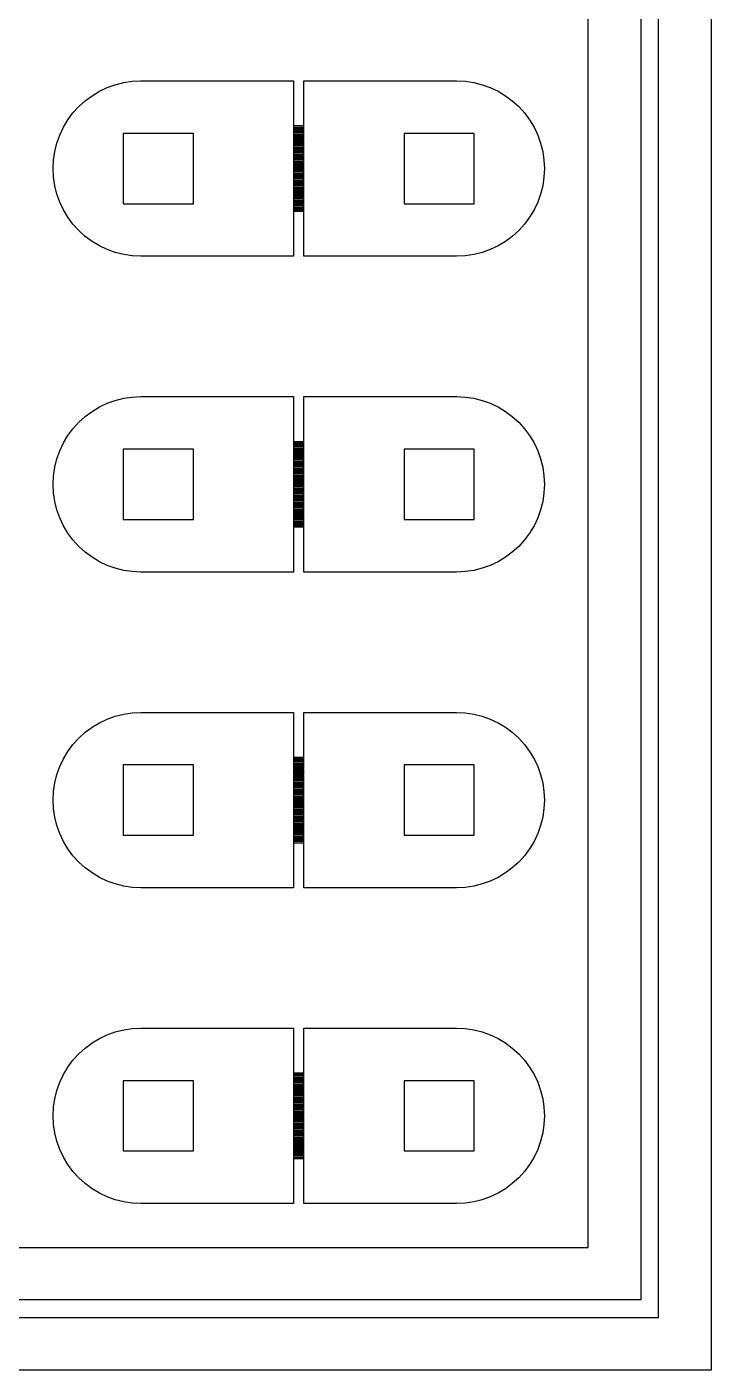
# Model space of a CAD drawing. Extents: x -17 to 130, y -40 to 112.
# Drawn here: x 91.25 to 110.75, y -2.75 to 35.54 of the extents above; entities that cross this region are included whole.
import ezdxf

# ---------------------------------------------------------------- set-up
doc = ezdxf.new("R2010")
doc.units = 0

msp = doc.modelspace()

# ---------------------------------------------------------------- linework, layer by layer
for p, q in [((110.75, 74.75), (110.75, -2.75)), ((109.25, -1.25), (109.25, 73.25)), ((108.75, 72.75), (108.75, -0.75)), ((107.25, 0.75), (107.25, 71.25)), ((93.1111, 33.5787), (93.3215, 33.7048)), ((93.3215, 33.7048), (93.5433, 33.8097)), ((93.5433, 33.8097), (93.7743, 33.8923)), ((93.7743, 33.8923), (94.0123, 33.952)), ((94.0123, 33.952), (94.255, 33.988)), ((94.255, 33.988), (94.5, 34)), ((94.5, 34), (98.85, 34)), ((98.85, 34), (98.85, 32.725)), ((99.15, 32.725), (99.15, 34)), ((99.15, 34), (103.5, 34)), ((103.5, 34), (103.745, 33.988)), ((103.745, 33.988), (103.988, 33.952)), ((103.988, 33.952), (104.226, 33.8923)), ((104.226, 33.8923), (104.457, 33.8097)), ((104.457, 33.8097), (104.678, 33.7048)), ((104.678, 33.7048), (104.889, 33.5787)), ((92.7322, 33.2678), (92.914, 33.4325)), ((92.914, 33.4325), (93.1111, 33.5787)), ((104.889, 33.5787), (105.086, 33.4325)), ((105.086, 33.4325), (105.268, 33.2678)), ((92.4213, 32.8889), (92.5675, 33.086)), ((92.5675, 33.086), (92.7322, 33.2678)), ((105.268, 33.2678), (105.433, 33.086)), ((105.433, 33.086), (105.579, 32.8889)), ((92.1903, 32.4567), (92.2952, 32.6785)), ((92.2952, 32.6785), (92.4213, 32.8889)), ((98.85, 32.725), (99.15, 32.725)), ((99.15, 32.715), (98.85, 32.715)), ((98.85, 32.715), (98.85, 32.685)), ((98.85, 32.685), (99.15, 32.685)), ((99.15, 32.675), (98.85, 32.675)), ((98.85, 32.675), (98.85, 32.645)), ((98.85, 32.645), (99.15, 32.645)), ((99.15, 32.635), (98.85, 32.635)), ((98.85, 32.635), (98.85, 32.605)), ((98.85, 32.605), (99.15, 32.605)), ((99.15, 32.595), (98.85, 32.595)), ((98.85, 32.595), (98.85, 32.565)), ((98.85, 32.565), (99.15, 32.565)), ((99.15, 32.555), (98.85, 32.555)), ((98.85, 32.555), (98.85, 32.525)), ((99.15, 32.685), (99.15, 32.715)), ((99.15, 32.645), (99.15, 32.675)), ((99.15, 32.605), (99.15, 32.635)), ((99.15, 32.565), (99.15, 32.595)), ((99.15, 32.525), (99.15, 32.555)), ((105.579, 32.8889), (105.705, 32.6785)), ((105.705, 32.6785), (105.81, 32.4567)), ((92.048, 31.9877), (92.1077, 32.2257)), ((92.1077, 32.2257), (92.1903, 32.4567)), ((96, 32.5), (94, 32.5)), ((94, 32.5), (94, 30.5)), ((96, 30.5), (96, 32.5)), ((98.85, 32.525), (99.15, 32.525)), ((99.15, 32.515), (98.85, 32.515)), ((98.85, 32.515), (98.85, 32.485)), ((98.85, 32.485), (99.15, 32.485)), ((99.15, 32.475), (98.85, 32.475)), ((98.85, 32.475), (98.85, 32.445)), ((98.85, 32.445), (99.15, 32.445)), ((99.15, 32.435), (98.85, 32.435)), ((98.85, 32.435), (98.85, 32.405)), ((98.85, 32.405), (99.15, 32.405)), ((99.15, 32.395), (98.85, 32.395)), ((98.85, 32.395), (98.85, 32.365)), ((98.85, 32.365), (99.15, 32.365)), ((99.15, 32.355), (98.85, 32.355)), ((98.85, 32.355), (98.85, 32.325)), ((98.85, 32.325), (99.15, 32.325)), ((99.15, 32.315), (98.85, 32.315)), ((98.85, 32.315), (98.85, 32.285)), ((98.85, 32.285), (99.15, 32.285)), ((99.15, 32.275), (98.85, 32.275)), ((98.85, 32.275), (98.85, 32.245)), ((98.85, 32.245), (99.15, 32.245)), ((99.15, 32.235), (98.85, 32.235)), ((98.85, 32.235), (98.85, 32.205)), ((98.85, 32.205), (99.15, 32.205)), ((99.15, 32.195), (98.85, 32.195)), ((98.85, 32.195), (98.85, 32.165)), ((98.85, 32.165), (99.15, 32.165)), ((99.15, 32.485), (99.15, 32.515)), ((99.15, 32.445), (99.15, 32.475)), ((99.15, 32.405), (99.15, 32.435)), ((99.15, 32.365), (99.15, 32.395)), ((99.15, 32.325), (99.15, 32.355)), ((99.15, 32.285), (99.15, 32.315)), ((99.15, 32.245), (99.15, 32.275)), ((99.15, 32.205), (99.15, 32.235)), ((99.15, 32.165), (99.15, 32.195)), ((104, 32.5), (102, 32.5)), ((102, 32.5), (102, 30.5)), ((104, 30.5), (104, 32.5)), ((105.81, 32.4567), (105.892, 32.2257)), ((105.892, 32.2257), (105.952, 31.9877)), ((92.012, 31.745), (92.048, 31.9877)), ((99.15, 32.155), (98.85, 32.155)), ((98.85, 32.155), (98.85, 32.125)), ((98.85, 32.125), (99.15, 32.125)), ((99.15, 32.115), (98.85, 32.115)), ((98.85, 32.115), (98.85, 32.085)), ((98.85, 32.085), (99.15, 32.085)), ((99.15, 32.075), (98.85, 32.075)), ((98.85, 32.075), (98.85, 32.045)), ((98.85, 32.045), (99.15, 32.045)), ((99.15, 32.035), (98.85, 32.035)), ((98.85, 32.035), (98.85, 32.005)), ((98.85, 32.005), (99.15, 32.005)), ((99.15, 31.995), (98.85, 31.995)), ((98.85, 31.995), (98.85, 31.965)), ((98.85, 31.965), (99.15, 31.965)), ((99.15, 31.955), (98.85, 31.955)), ((98.85, 31.955), (98.85, 31.925)), ((98.85, 31.925), (99.15, 31.925)), ((99.15, 31.915), (98.85, 31.915)), ((98.85, 31.915), (98.85, 31.885)), ((98.85, 31.885), (99.15, 31.885)), ((99.15, 31.875), (98.85, 31.875)), ((98.85, 31.875), (98.85, 31.845)), ((98.85, 31.845), (99.15, 31.845)), ((99.15, 31.835), (98.85, 31.835)), ((98.85, 31.835), (98.85, 31.805)), ((98.85, 31.805), (99.15, 31.805)), ((99.15, 31.795), (98.85, 31.795)), ((98.85, 31.795), (98.85, 31.765)), ((99.15, 32.125), (99.15, 32.155)), ((99.15, 32.085), (99.15, 32.115)), ((99.15, 32.045), (99.15, 32.075)), ((99.15, 32.005), (99.15, 32.035)), ((99.15, 31.965), (99.15, 31.995)), ((99.15, 31.925), (99.15, 31.955)), ((99.15, 31.885), (99.15, 31.915)), ((99.15, 31.845), (99.15, 31.875)), ((99.15, 31.805), (99.15, 31.835)), ((99.15, 31.765), (99.15, 31.795)), ((105.952, 31.9877), (105.988, 31.745)), ((92, 31.5), (92.012, 31.745)), ((92.012, 31.255), (92, 31.5)), ((98.85, 31.765), (99.15, 31.765)), ((99.15, 31.755), (98.85, 31.755)), ((98.85, 31.755), (98.85, 31.725)), ((98.85, 31.725), (99.15, 31.725)), ((99.15, 31.715), (98.85, 31.715)), ((98.85, 31.715), (98.85, 31.685)), ((98.85, 31.685), (99.15, 31.685)), ((99.15, 31.675), (98.85, 31.675)), ((98.85, 31.675), (98.85, 31.645)), ((98.85, 31.645), (99.15, 31.645)), ((99.15, 31.635), (98.85, 31.635)), ((98.85, 31.635), (98.85, 31.605)), ((98.85, 31.605), (99.15, 31.605)), ((99.15, 31.595), (98.85, 31.595)), ((98.85, 31.595), (98.85, 31.565)), ((98.85, 31.565), (99.15, 31.565)), ((99.15, 31.555), (98.85, 31.555)), ((98.85, 31.555), (98.85, 31.525)), ((98.85, 31.525), (99.15, 31.525)), ((99.15, 31.515), (98.85, 31.515)), ((98.85, 31.515), (98.85, 31.485)), ((98.85, 31.485), (99.15, 31.485)), ((99.15, 31.475), (98.85, 31.475)), ((98.85, 31.475), (98.85, 31.445)), ((98.85, 31.445), (99.15, 31.445)), ((99.15, 31.435), (98.85, 31.435)), ((98.85, 31.435), (98.85, 31.405)), ((98.85, 31.405), (99.15, 31.405)), ((99.15, 31.725), (99.15, 31.755)), ((99.15, 31.685), (99.15, 31.715)), ((99.15, 31.645), (99.15, 31.675)), ((99.15, 31.605), (99.15, 31.635)), ((99.15, 31.565), (99.15, 31.595)), ((99.15, 31.525), (99.15, 31.555)), ((99.15, 31.485), (99.15, 31.515)), ((99.15, 31.445), (99.15, 31.475)), ((99.15, 31.405), (99.15, 31.435)), ((105.988, 31.745), (106, 31.5)), ((106, 31.5), (105.988, 31.255)), ((92.048, 31.0123), (92.012, 31.255)), ((99.15, 31.395), (98.85, 31.395)), ((98.85, 31.395), (98.85, 31.365)), ((98.85, 31.365), (99.15, 31.365)), ((99.15, 31.355), (98.85, 31.355)), ((98.85, 31.355), (98.85, 31.325)), ((98.85, 31.325), (99.15, 31.325)), ((99.15, 31.315), (98.85, 31.315)), ((98.85, 31.315), (98.85, 31.285)), ((98.85, 31.285), (99.15, 31.285)), ((99.15, 31.275), (98.85, 31.275)), ((98.85, 31.275), (98.85, 31.245)), ((98.85, 31.245), (99.15, 31.245)), ((99.15, 31.235), (98.85, 31.235)), ((98.85, 31.235), (98.85, 31.205)), ((98.85, 31.205), (99.15, 31.205)), ((99.15, 31.195), (98.85, 31.195)), ((98.85, 31.195), (98.85, 31.165)), ((98.85, 31.165), (99.15, 31.165)), ((99.15, 31.155), (98.85, 31.155)), ((98.85, 31.155), (98.85, 31.125)), ((98.85, 31.125), (99.15, 31.125)), ((99.15, 31.115), (98.85, 31.115)), ((98.85, 31.115), (98.85, 31.085)), ((98.85, 31.085), (99.15, 31.085)), ((99.15, 31.075), (98.85, 31.075)), ((98.85, 31.075), (98.85, 31.045)), ((98.85, 31.045), (99.15, 31.045)), ((99.15, 31.035), (98.85, 31.035)), ((98.85, 31.035), (98.85, 31.005)), ((99.15, 31.365), (99.15, 31.395)), ((99.15, 31.325), (99.15, 31.355)), ((99.15, 31.285), (99.15, 31.315)), ((99.15, 31.245), (99.15, 31.275)), ((99.15, 31.205), (99.15, 31.235)), ((99.15, 31.165), (99.15, 31.195)), ((99.15, 31.125), (99.15, 31.155)), ((99.15, 31.085), (99.15, 31.115)), ((99.15, 31.045), (99.15, 31.075)), ((99.15, 31.005), (99.15, 31.035)), ((105.988, 31.255), (105.952, 31.0123)), ((92.1077, 30.7743), (92.048, 31.0123)), ((92.1903, 30.5433), (92.1077, 30.7743)), ((98.85, 31.005), (99.15, 31.005)), ((99.15, 30.995), (98.85, 30.995)), ((98.85, 30.995), (98.85, 30.965)), ((98.85, 30.965), (99.15, 30.965)), ((99.15, 30.955), (98.85, 30.955)), ((98.85, 30.955), (98.85, 30.925)), ((98.85, 30.925), (99.15, 30.925)), ((99.15, 30.915), (98.85, 30.915)), ((98.85, 30.915), (98.85, 30.885)), ((98.85, 30.885), (99.15, 30.885)), ((99.15, 30.875), (98.85, 30.875)), ((98.85, 30.875), (98.85, 30.845)), ((98.85, 30.845), (99.15, 30.845)), ((99.15, 30.835), (98.85, 30.835)), ((98.85, 30.835), (98.85, 30.805)), ((98.85, 30.805), (99.15, 30.805)), ((99.15, 30.795), (98.85, 30.795)), ((98.85, 30.795), (98.85, 30.765)), ((98.85, 30.765), (99.15, 30.765)), ((99.15, 30.755), (98.85, 30.755)), ((98.85, 30.755), (98.85, 30.725)), ((98.85, 30.725), (99.15, 30.725)), ((99.15, 30.715), (98.85, 30.715)), ((98.85, 30.715), (98.85, 30.685)), ((98.85, 30.685), (99.15, 30.685)), ((99.15, 30.675), (98.85, 30.675)), ((98.85, 30.675), (98.85, 30.645)), ((98.85, 30.645), (99.15, 30.645)), ((99.15, 30.635), (98.85, 30.635)), ((98.85, 30.635), (98.85, 30.605)), ((99.15, 30.965), (99.15, 30.995)), ((99.15, 30.925), (99.15, 30.955)), ((99.15, 30.885), (99.15, 30.915)), ((99.15, 30.845), (99.15, 30.875)), ((99.15, 30.805), (99.15, 30.835)), ((99.15, 30.765), (99.15, 30.795)), ((99.15, 30.725), (99.15, 30.755)), ((99.15, 30.685), (99.15, 30.715)), ((99.15, 30.645), (99.15, 30.675)), ((99.15, 30.605), (99.15, 30.635)), ((105.892, 30.7743), (105.81, 30.5433)), ((105.952, 31.0123), (105.892, 30.7743)), ((92.2952, 30.3215), (92.1903, 30.5433)), ((92.4213, 30.1111), (92.2952, 30.3215)), ((94, 30.5), (96, 30.5)), ((98.85, 30.605), (99.15, 30.605)), ((99.15, 30.595), (98.85, 30.595)), ((98.85, 30.595), (98.85, 30.565)), ((98.85, 30.565), (99.15, 30.565)), ((99.15, 30.555), (98.85, 30.555)), ((98.85, 30.555), (98.85, 30.525)), ((98.85, 30.525), (99.15, 30.525)), ((99.15, 30.515), (98.85, 30.515)), ((98.85, 30.515), (98.85, 30.485)), ((98.85, 30.485), (99.15, 30.485)), ((99.15, 30.475), (98.85, 30.475)), ((98.85, 30.475), (98.85, 30.445)), ((98.85, 30.445), (99.15, 30.445)), ((99.15, 30.435), (98.85, 30.435)), ((98.85, 30.435), (98.85, 30.405)), ((98.85, 30.405), (99.15, 30.405)), ((99.15, 30.395), (98.85, 30.395)), ((98.85, 30.395), (98.85, 30.365)), ((98.85, 30.365), (99.15, 30.365)), ((99.15, 30.355), (98.85, 30.355)), ((98.85, 30.355), (98.85, 30.325)), ((98.85, 30.325), (99.15, 30.325)), ((99.15, 30.315), (98.85, 30.315)), ((98.85, 30.315), (98.85, 30.285)), ((98.85, 30.285), (99.15, 30.285)), ((99.15, 30.275), (98.85, 30.275)), ((98.85, 30.275), (98.85, 29)), ((99.15, 30.565), (99.15, 30.595)), ((99.15, 30.525), (99.15, 30.555)), ((99.15, 30.485), (99.15, 30.515)), ((99.15, 30.445), (99.15, 30.475)), ((99.15, 30.405), (99.15, 30.435)), ((99.15, 30.365), (99.15, 30.395)), ((99.15, 30.325), (99.15, 30.355)), ((99.15, 30.285), (99.15, 30.315)), ((99.15, 29), (99.15, 30.275)), ((102, 30.5), (104, 30.5)), ((105.705, 30.3215), (105.579, 30.1111)), ((105.81, 30.5433), (105.705, 30.3215)), ((92.5675, 29.914), (92.4213, 30.1111)), ((92.7322, 29.7322), (92.5675, 29.914)), ((105.433, 29.914), (105.268, 29.7322)), ((105.579, 30.1111), (105.433, 29.914)), ((92.914, 29.5675), (92.7322, 29.7322)), ((93.1111, 29.4213), (92.914, 29.5675)), ((105.086, 29.5675), (104.889, 29.4213)), ((105.268, 29.7322), (105.086, 29.5675)), ((93.3215, 29.2952), (93.1111, 29.4213)), ((93.5433, 29.1903), (93.3215, 29.2952)), ((93.7743, 29.1077), (93.5433, 29.1903)), ((94.0123, 29.048), (93.7743, 29.1077)), ((104.226, 29.1077), (103.988, 29.048)), ((104.457, 29.1903), (104.226, 29.1077)), ((104.678, 29.2952), (104.457, 29.1903)), ((104.889, 29.4213), (104.678, 29.2952)), ((94.255, 29.012), (94.0123, 29.048)), ((94.5, 29), (94.255, 29.012)), ((98.85, 29), (94.5, 29)), ((103.5, 29), (99.15, 29)), ((103.745, 29.012), (103.5, 29)), ((103.988, 29.048), (103.745, 29.012)), ((93.5433, 24.8097), (93.7743, 24.8923)), ((93.7743, 24.8923), (94.0123, 24.952)), ((94.0123, 24.952), (94.255, 24.988)), ((94.255, 24.988), (94.5, 25)), ((94.5, 25), (98.85, 25)), ((98.85, 25), (98.85, 23.725)), ((99.15, 23.725), (99.15, 25)), ((99.15, 25), (103.5, 25)), ((103.5, 25), (103.745, 24.988)), ((103.745, 24.988), (103.988, 24.952)), ((103.988, 24.952), (104.226, 24.8923)), ((104.226, 24.8923), (104.457, 24.8097)), ((92.914, 24.4325), (93.1111, 24.5787)), ((93.1111, 24.5787), (93.3215, 24.7048)), ((93.3215, 24.7048), (93.5433, 24.8097)), ((104.457, 24.8097), (104.678, 24.7048)), ((104.678, 24.7048), (104.889, 24.5787)), ((104.889, 24.5787), (105.086, 24.4325)), ((92.5675, 24.086), (92.7322, 24.2678)), ((92.7322, 24.2678), (92.914, 24.4325)), ((105.086, 24.4325), (105.268, 24.2678)), ((105.268, 24.2678), (105.433, 24.086)), ((92.2952, 23.6785), (92.4213, 23.8889)), ((92.4213, 23.8889), (92.5675, 24.086)), ((105.433, 24.086), (105.579, 23.8889)), ((105.579, 23.8889), (105.705, 23.6785)), ((92.1077, 23.2257), (92.1903, 23.4567)), ((92.1903, 23.4567), (92.2952, 23.6785)), ((96, 23.5), (94, 23.5)), ((94, 23.5), (94, 21.5)), ((96, 21.5), (96, 23.5)), ((98.85, 23.725), (99.15, 23.725)), ((99.15, 23.715), (98.85, 23.715)), ((98.85, 23.715), (98.85, 23.685)), ((98.85, 23.685), (99.15, 23.685)), ((99.15, 23.675), (98.85, 23.675)), ((98.85, 23.675), (98.85, 23.645)), ((98.85, 23.645), (99.15, 23.645)), ((99.15, 23.635), (98.85, 23.635)), ((98.85, 23.635), (98.85, 23.605)), ((98.85, 23.605), (99.15, 23.605)), ((99.15, 23.595), (98.85, 23.595)), ((98.85, 23.595), (98.85, 23.565)), ((98.85, 23.565), (99.15, 23.565)), ((99.15, 23.555), (98.85, 23.555)), ((98.85, 23.555), (98.85, 23.525)), ((98.85, 23.525), (99.15, 23.525)), ((99.15, 23.515), (98.85, 23.515)), ((98.85, 23.515), (98.85, 23.485)), ((98.85, 23.485), (99.15, 23.485)), ((99.15, 23.475), (98.85, 23.475)), ((98.85, 23.475), (98.85, 23.445)), ((98.85, 23.445), (99.15, 23.445)), ((99.15, 23.435), (98.85, 23.435)), ((98.85, 23.435), (98.85, 23.405)), ((98.85, 23.405), (99.15, 23.405)), ((99.15, 23.395), (98.85, 23.395)), ((98.85, 23.395), (98.85, 23.365)), ((98.85, 23.365), (99.15, 23.365)), ((99.15, 23.685), (99.15, 23.715)), ((99.15, 23.645), (99.15, 23.675)), ((99.15, 23.605), (99.15, 23.635)), ((99.15, 23.565), (99.15, 23.595)), ((99.15, 23.525), (99.15, 23.555)), ((99.15, 23.485), (99.15, 23.515)), ((99.15, 23.445), (99.15, 23.475)), ((99.15, 23.405), (99.15, 23.435)), ((99.15, 23.365), (99.15, 23.395)), ((104, 23.5), (102, 23.5)), ((102, 23.5), (102, 21.5)), ((104, 21.5), (104, 23.5)), ((105.705, 23.6785), (105.81, 23.4567)), ((105.81, 23.4567), (105.892, 23.2257)), ((92.012, 22.745), (92.048, 22.9877)), ((92.048, 22.9877), (92.1077, 23.2257)), ((99.15, 23.355), (98.85, 23.355)), ((98.85, 23.355), (98.85, 23.325)), ((98.85, 23.325), (99.15, 23.325)), ((99.15, 23.315), (98.85, 23.315)), ((98.85, 23.315), (98.85, 23.285)), ((98.85, 23.285), (99.15, 23.285)), ((99.15, 23.275), (98.85, 23.275)), ((98.85, 23.275), (98.85, 23.245)), ((98.85, 23.245), (99.15, 23.245)), ((99.15, 23.235), (98.85, 23.235)), ((98.85, 23.235), (98.85, 23.205)), ((98.85, 23.205), (99.15, 23.205)), ((99.15, 23.195), (98.85, 23.195)), ((98.85, 23.195), (98.85, 23.165)), ((98.85, 23.165), (99.15, 23.165)), ((99.15, 23.155), (98.85, 23.155)), ((98.85, 23.155), (98.85, 23.125)), ((98.85, 23.125), (99.15, 23.125)), ((99.15, 23.115), (98.85, 23.115)), ((98.85, 23.115), (98.85, 23.085)), ((98.85, 23.085), (99.15, 23.085)), ((99.15, 23.075), (98.85, 23.075)), ((98.85, 23.075), (98.85, 23.045)), ((98.85, 23.045), (99.15, 23.045)), ((99.15, 23.035), (98.85, 23.035)), ((98.85, 23.035), (98.85, 23.005)), ((98.85, 23.005), (99.15, 23.005)), ((99.15, 22.995), (98.85, 22.995)), ((98.85, 22.995), (98.85, 22.965)), ((99.15, 23.325), (99.15, 23.355)), ((99.15, 23.285), (99.15, 23.315)), ((99.15, 23.245), (99.15, 23.275)), ((99.15, 23.205), (99.15, 23.235)), ((99.15, 23.165), (99.15, 23.195)), ((99.15, 23.125), (99.15, 23.155)), ((99.15, 23.085), (99.15, 23.115)), ((99.15, 23.045), (99.15, 23.075)), ((99.15, 23.005), (99.15, 23.035)), ((99.15, 22.965), (99.15, 22.995)), ((105.892, 23.2257), (105.952, 22.9877)), ((105.952, 22.9877), (105.988, 22.745)), ((92, 22.5), (92.012, 22.745)), ((98.85, 22.965), (99.15, 22.965)), ((99.15, 22.955), (98.85, 22.955)), ((98.85, 22.955), (98.85, 22.925)), ((98.85, 22.925), (99.15, 22.925)), ((99.15, 22.915), (98.85, 22.915)), ((98.85, 22.915), (98.85, 22.885)), ((98.85, 22.885), (99.15, 22.885)), ((99.15, 22.875), (98.85, 22.875)), ((98.85, 22.875), (98.85, 22.845)), ((98.85, 22.845), (99.15, 22.845)), ((99.15, 22.835), (98.85, 22.835)), ((98.85, 22.835), (98.85, 22.805)), ((98.85, 22.805), (99.15, 22.805)), ((99.15, 22.795), (98.85, 22.795)), ((98.85, 22.795), (98.85, 22.765)), ((98.85, 22.765), (99.15, 22.765)), ((99.15, 22.755), (98.85, 22.755)), ((98.85, 22.755), (98.85, 22.725)), ((98.85, 22.725), (99.15, 22.725)), ((99.15, 22.715), (98.85, 22.715)), ((98.85, 22.715), (98.85, 22.685)), ((98.85, 22.685), (99.15, 22.685)), ((99.15, 22.675), (98.85, 22.675)), ((98.85, 22.675), (98.85, 22.645)), ((98.85, 22.645), (99.15, 22.645)), ((99.15, 22.635), (98.85, 22.635)), ((98.85, 22.635), (98.85, 22.605)), ((98.85, 22.605), (99.15, 22.605)), ((99.15, 22.595), (98.85, 22.595)), ((98.85, 22.595), (98.85, 22.565)), ((99.15, 22.925), (99.15, 22.955)), ((99.15, 22.885), (99.15, 22.915)), ((99.15, 22.845), (99.15, 22.875)), ((99.15, 22.805), (99.15, 22.835)), ((99.15, 22.765), (99.15, 22.795)), ((99.15, 22.725), (99.15, 22.755)), ((99.15, 22.685), (99.15, 22.715)), ((99.15, 22.645), (99.15, 22.675)), ((99.15, 22.605), (99.15, 22.635)), ((99.15, 22.565), (99.15, 22.595)), ((105.988, 22.745), (106, 22.5)), ((92.012, 22.255), (92, 22.5)), ((92.048, 22.0123), (92.012, 22.255)), ((98.85, 22.565), (99.15, 22.565)), ((99.15, 22.555), (98.85, 22.555)), ((98.85, 22.555), (98.85, 22.525)), ((98.85, 22.525), (99.15, 22.525)), ((99.15, 22.515), (98.85, 22.515)), ((98.85, 22.515), (98.85, 22.485)), ((98.85, 22.485), (99.15, 22.485)), ((99.15, 22.475), (98.85, 22.475)), ((98.85, 22.475), (98.85, 22.445)), ((98.85, 22.445), (99.15, 22.445)), ((99.15, 22.435), (98.85, 22.435)), ((98.85, 22.435), (98.85, 22.405)), ((98.85, 22.405), (99.15, 22.405)), ((99.15, 22.395), (98.85, 22.395)), ((98.85, 22.395), (98.85, 22.365)), ((98.85, 22.365), (99.15, 22.365)), ((99.15, 22.355), (98.85, 22.355)), ((98.85, 22.355), (98.85, 22.325)), ((98.85, 22.325), (99.15, 22.325)), ((99.15, 22.315), (98.85, 22.315)), ((98.85, 22.315), (98.85, 22.285)), ((98.85, 22.285), (99.15, 22.285)), ((99.15, 22.275), (98.85, 22.275)), ((98.85, 22.275), (98.85, 22.245)), ((98.85, 22.245), (99.15, 22.245)), ((99.15, 22.235), (98.85, 22.235)), ((98.85, 22.235), (98.85, 22.205)), ((99.15, 22.525), (99.15, 22.555)), ((99.15, 22.485), (99.15, 22.515)), ((99.15, 22.445), (99.15, 22.475)), ((99.15, 22.405), (99.15, 22.435)), ((99.15, 22.365), (99.15, 22.395)), ((99.15, 22.325), (99.15, 22.355)), ((99.15, 22.285), (99.15, 22.315)), ((99.15, 22.245), (99.15, 22.275)), ((99.15, 22.205), (99.15, 22.235)), ((105.988, 22.255), (105.952, 22.0123)), ((106, 22.5), (105.988, 22.255)), ((92.1077, 21.7743), (92.048, 22.0123)), ((98.85, 22.205), (99.15, 22.205)), ((99.15, 22.195), (98.85, 22.195)), ((98.85, 22.195), (98.85, 22.165)), ((98.85, 22.165), (99.15, 22.165)), ((99.15, 22.155), (98.85, 22.155)), ((98.85, 22.155), (98.85, 22.125)), ((98.85, 22.125), (99.15, 22.125)), ((99.15, 22.115), (98.85, 22.115)), ((98.85, 22.115), (98.85, 22.085)), ((98.85, 22.085), (99.15, 22.085)), ((99.15, 22.075), (98.85, 22.075)), ((98.85, 22.075), (98.85, 22.045)), ((98.85, 22.045), (99.15, 22.045)), ((99.15, 22.035), (98.85, 22.035)), ((98.85, 22.035), (98.85, 22.005)), ((98.85, 22.005), (99.15, 22.005)), ((99.15, 21.995), (98.85, 21.995)), ((98.85, 21.995), (98.85, 21.965)), ((98.85, 21.965), (99.15, 21.965)), ((99.15, 21.955), (98.85, 21.955)), ((98.85, 21.955), (98.85, 21.925)), ((98.85, 21.925), (99.15, 21.925)), ((99.15, 21.915), (98.85, 21.915)), ((98.85, 21.915), (98.85, 21.885)), ((98.85, 21.885), (99.15, 21.885)), ((99.15, 21.875), (98.85, 21.875)), ((98.85, 21.875), (98.85, 21.845)), ((98.85, 21.845), (99.15, 21.845)), ((99.15, 21.835), (98.85, 21.835)), ((98.85, 21.835), (98.85, 21.805)), ((99.15, 22.165), (99.15, 22.195)), ((99.15, 22.125), (99.15, 22.155)), ((99.15, 22.085), (99.15, 22.115)), ((99.15, 22.045), (99.15, 22.075)), ((99.15, 22.005), (99.15, 22.035)), ((99.15, 21.965), (99.15, 21.995)), ((99.15, 21.925), (99.15, 21.955)), ((99.15, 21.885), (99.15, 21.915)), ((99.15, 21.845), (99.15, 21.875)), ((99.15, 21.805), (99.15, 21.835)), ((105.952, 22.0123), (105.892, 21.7743)), ((92.1903, 21.5433), (92.1077, 21.7743)), ((92.2952, 21.3215), (92.1903, 21.5433)), ((94, 21.5), (96, 21.5)), ((98.85, 21.805), (99.15, 21.805)), ((99.15, 21.795), (98.85, 21.795)), ((98.85, 21.795), (98.85, 21.765)), ((98.85, 21.765), (99.15, 21.765)), ((99.15, 21.755), (98.85, 21.755)), ((98.85, 21.755), (98.85, 21.725)), ((98.85, 21.725), (99.15, 21.725)), ((99.15, 21.715), (98.85, 21.715)), ((98.85, 21.715), (98.85, 21.685)), ((98.85, 21.685), (99.15, 21.685)), ((99.15, 21.675), (98.85, 21.675)), ((98.85, 21.675), (98.85, 21.645)), ((98.85, 21.645), (99.15, 21.645)), ((99.15, 21.635), (98.85, 21.635)), ((98.85, 21.635), (98.85, 21.605)), ((98.85, 21.605), (99.15, 21.605)), ((99.15, 21.595), (98.85, 21.595)), ((98.85, 21.595), (98.85, 21.565)), ((98.85, 21.565), (99.15, 21.565)), ((99.15, 21.555), (98.85, 21.555)), ((98.85, 21.555), (98.85, 21.525)), ((98.85, 21.525), (99.15, 21.525)), ((99.15, 21.515), (98.85, 21.515)), ((98.85, 21.515), (98.85, 21.485)), ((98.85, 21.485), (99.15, 21.485)), ((99.15, 21.475), (98.85, 21.475)), ((98.85, 21.475), (98.85, 21.445)), ((98.85, 21.445), (99.15, 21.445)), ((99.15, 21.765), (99.15, 21.795)), ((99.15, 21.725), (99.15, 21.755)), ((99.15, 21.685), (99.15, 21.715)), ((99.15, 21.645), (99.15, 21.675)), ((99.15, 21.605), (99.15, 21.635)), ((99.15, 21.565), (99.15, 21.595)), ((99.15, 21.525), (99.15, 21.555)), ((99.15, 21.485), (99.15, 21.515)), ((99.15, 21.445), (99.15, 21.475)), ((102, 21.5), (104, 21.5)), ((105.81, 21.5433), (105.705, 21.3215)), ((105.892, 21.7743), (105.81, 21.5433)), ((92.4213, 21.1111), (92.2952, 21.3215)), ((92.5675, 20.914), (92.4213, 21.1111)), ((99.15, 21.435), (98.85, 21.435)), ((98.85, 21.435), (98.85, 21.405)), ((98.85, 21.405), (99.15, 21.405)), ((99.15, 21.395), (98.85, 21.395)), ((98.85, 21.395), (98.85, 21.365)), ((98.85, 21.365), (99.15, 21.365)), ((99.15, 21.355), (98.85, 21.355)), ((98.85, 21.355), (98.85, 21.325)), ((98.85, 21.325), (99.15, 21.325)), ((99.15, 21.315), (98.85, 21.315)), ((98.85, 21.315), (98.85, 21.285)), ((98.85, 21.285), (99.15, 21.285)), ((99.15, 21.275), (98.85, 21.275)), ((98.85, 21.275), (98.85, 20)), ((99.15, 21.405), (99.15, 21.435)), ((99.15, 21.365), (99.15, 21.395)), ((99.15, 21.325), (99.15, 21.355)), ((99.15, 21.285), (99.15, 21.315)), ((99.15, 20), (99.15, 21.275)), ((105.579, 21.1111), (105.433, 20.914)), ((105.705, 21.3215), (105.579, 21.1111)), ((92.7322, 20.7322), (92.5675, 20.914)), ((92.914, 20.5675), (92.7322, 20.7322)), ((105.268, 20.7322), (105.086, 20.5675)), ((105.433, 20.914), (105.268, 20.7322)), ((93.1111, 20.4213), (92.914, 20.5675)), ((93.3215, 20.2952), (93.1111, 20.4213)), ((93.5433, 20.1903), (93.3215, 20.2952)), ((104.678, 20.2952), (104.457, 20.1903)), ((104.889, 20.4213), (104.678, 20.2952)), ((105.086, 20.5675), (104.889, 20.4213)), ((93.7743, 20.1077), (93.5433, 20.1903)), ((94.0123, 20.048), (93.7743, 20.1077)), ((94.255, 20.012), (94.0123, 20.048)), ((94.5, 20), (94.255, 20.012)), ((98.85, 20), (94.5, 20)), ((103.5, 20), (99.15, 20)), ((103.745, 20.012), (103.5, 20)), ((103.988, 20.048), (103.745, 20.012)), ((104.226, 20.1077), (103.988, 20.048)), ((104.457, 20.1903), (104.226, 20.1077)), ((93.1111, 15.5787), (93.3215, 15.7048)), ((93.3215, 15.7048), (93.5433, 15.8097)), ((93.5433, 15.8097), (93.7743, 15.8923)), ((93.7743, 15.8923), (94.0123, 15.952)), ((94.0123, 15.952), (94.255, 15.988)), ((94.255, 15.988), (94.5, 16)), ((94.5, 16), (98.85, 16)), ((98.85, 16), (98.85, 14.725)), ((99.15, 14.725), (99.15, 16)), ((99.15, 16), (103.5, 16)), ((103.5, 16), (103.745, 15.988)), ((103.745, 15.988), (103.988, 15.952)), ((103.988, 15.952), (104.226, 15.8923)), ((104.226, 15.8923), (104.457, 15.8097)), ((104.457, 15.8097), (104.678, 15.7048)), ((104.678, 15.7048), (104.889, 15.5787)), ((92.7322, 15.2678), (92.914, 15.4325)), ((92.914, 15.4325), (93.1111, 15.5787)), ((104.889, 15.5787), (105.086, 15.4325)), ((105.086, 15.4325), (105.268, 15.2678)), ((92.4213, 14.8889), (92.5675, 15.086)), ((92.5675, 15.086), (92.7322, 15.2678)), ((105.268, 15.2678), (105.433, 15.086)), ((105.433, 15.086), (105.579, 14.8889)), ((92.1903, 14.4567), (92.2952, 14.6785)), ((92.2952, 14.6785), (92.4213, 14.8889)), ((98.85, 14.725), (99.15, 14.725)), ((99.15, 14.715), (98.85, 14.715)), ((98.85, 14.715), (98.85, 14.685)), ((98.85, 14.685), (99.15, 14.685)), ((99.15, 14.675), (98.85, 14.675)), ((98.85, 14.675), (98.85, 14.645)), ((98.85, 14.645), (99.15, 14.645)), ((99.15, 14.635), (98.85, 14.635)), ((98.85, 14.635), (98.85, 14.605)), ((98.85, 14.605), (99.15, 14.605)), ((99.15, 14.595), (98.85, 14.595)), ((98.85, 14.595), (98.85, 14.565)), ((98.85, 14.565), (99.15, 14.565)), ((99.15, 14.555), (98.85, 14.555)), ((98.85, 14.555), (98.85, 14.525)), ((99.15, 14.685), (99.15, 14.715)), ((99.15, 14.645), (99.15, 14.675)), ((99.15, 14.605), (99.15, 14.635)), ((99.15, 14.565), (99.15, 14.595)), ((99.15, 14.525), (99.15, 14.555)), ((105.579, 14.8889), (105.705, 14.6785)), ((105.705, 14.6785), (105.81, 14.4567)), ((92.048, 13.9877), (92.1077, 14.2257)), ((92.1077, 14.2257), (92.1903, 14.4567)), ((96, 14.5), (94, 14.5)), ((94, 14.5), (94, 12.5)), ((96, 12.5), (96, 14.5)), ((98.85, 14.525), (99.15, 14.525)), ((99.15, 14.515), (98.85, 14.515)), ((98.85, 14.515), (98.85, 14.485)), ((98.85, 14.485), (99.15, 14.485)), ((99.15, 14.475), (98.85, 14.475)), ((98.85, 14.475), (98.85, 14.445)), ((98.85, 14.445), (99.15, 14.445)), ((99.15, 14.435), (98.85, 14.435)), ((98.85, 14.435), (98.85, 14.405)), ((98.85, 14.405), (99.15, 14.405)), ((99.15, 14.395), (98.85, 14.395)), ((98.85, 14.395), (98.85, 14.365)), ((98.85, 14.365), (99.15, 14.365)), ((99.15, 14.355), (98.85, 14.355)), ((98.85, 14.355), (98.85, 14.325)), ((98.85, 14.325), (99.15, 14.325)), ((99.15, 14.315), (98.85, 14.315)), ((98.85, 14.315), (98.85, 14.285)), ((98.85, 14.285), (99.15, 14.285)), ((99.15, 14.275), (98.85, 14.275)), ((98.85, 14.275), (98.85, 14.245)), ((98.85, 14.245), (99.15, 14.245)), ((99.15, 14.235), (98.85, 14.235)), ((98.85, 14.235), (98.85, 14.205)), ((98.85, 14.205), (99.15, 14.205)), ((99.15, 14.195), (98.85, 14.195)), ((98.85, 14.195), (98.85, 14.165)), ((99.15, 14.485), (99.15, 14.515)), ((99.15, 14.445), (99.15, 14.475)), ((99.15, 14.405), (99.15, 14.435)), ((99.15, 14.365), (99.15, 14.395)), ((99.15, 14.325), (99.15, 14.355)), ((99.15, 14.285), (99.15, 14.315)), ((99.15, 14.245), (99.15, 14.275)), ((99.15, 14.205), (99.15, 14.235)), ((99.15, 14.165), (99.15, 14.195)), ((104, 14.5), (102, 14.5)), ((102, 14.5), (102, 12.5)), ((104, 12.5), (104, 14.5)), ((105.81, 14.4567), (105.892, 14.2257)), ((105.892, 14.2257), (105.952, 13.9877)), ((92.012, 13.745), (92.048, 13.9877)), ((98.85, 14.165), (99.15, 14.165)), ((99.15, 14.155), (98.85, 14.155)), ((98.85, 14.155), (98.85, 14.125)), ((98.85, 14.125), (99.15, 14.125)), ((99.15, 14.115), (98.85, 14.115)), ((98.85, 14.115), (98.85, 14.085)), ((98.85, 14.085), (99.15, 14.085)), ((99.15, 14.075), (98.85, 14.075)), ((98.85, 14.075), (98.85, 14.045)), ((98.85, 14.045), (99.15, 14.045)), ((99.15, 14.035), (98.85, 14.035)), ((98.85, 14.035), (98.85, 14.005)), ((98.85, 14.005), (99.15, 14.005)), ((99.15, 13.995), (98.85, 13.995)), ((98.85, 13.995), (98.85, 13.965)), ((98.85, 13.965), (99.15, 13.965)), ((99.15, 13.955), (98.85, 13.955)), ((98.85, 13.955), (98.85, 13.925)), ((98.85, 13.925), (99.15, 13.925)), ((99.15, 13.915), (98.85, 13.915)), ((98.85, 13.915), (98.85, 13.885)), ((98.85, 13.885), (99.15, 13.885)), ((99.15, 13.875), (98.85, 13.875)), ((98.85, 13.875), (98.85, 13.845)), ((98.85, 13.845), (99.15, 13.845)), ((99.15, 13.835), (98.85, 13.835)), ((98.85, 13.835), (98.85, 13.805)), ((98.85, 13.805), (99.15, 13.805)), ((99.15, 13.795), (98.85, 13.795)), ((98.85, 13.795), (98.85, 13.765)), ((99.15, 14.125), (99.15, 14.155)), ((99.15, 14.085), (99.15, 14.115)), ((99.15, 14.045), (99.15, 14.075)), ((99.15, 14.005), (99.15, 14.035)), ((99.15, 13.965), (99.15, 13.995)), ((99.15, 13.925), (99.15, 13.955)), ((99.15, 13.885), (99.15, 13.915)), ((99.15, 13.845), (99.15, 13.875)), ((99.15, 13.805), (99.15, 13.835)), ((99.15, 13.765), (99.15, 13.795)), ((105.952, 13.9877), (105.988, 13.745)), ((92, 13.5), (92.012, 13.745)), ((92.012, 13.255), (92, 13.5)), ((98.85, 13.765), (99.15, 13.765)), ((99.15, 13.755), (98.85, 13.755)), ((98.85, 13.755), (98.85, 13.725)), ((98.85, 13.725), (99.15, 13.725)), ((99.15, 13.715), (98.85, 13.715)), ((98.85, 13.715), (98.85, 13.685)), ((98.85, 13.685), (99.15, 13.685)), ((99.15, 13.675), (98.85, 13.675)), ((98.85, 13.675), (98.85, 13.645)), ((98.85, 13.645), (99.15, 13.645)), ((99.15, 13.635), (98.85, 13.635)), ((98.85, 13.635), (98.85, 13.605)), ((98.85, 13.605), (99.15, 13.605)), ((99.15, 13.595), (98.85, 13.595)), ((98.85, 13.595), (98.85, 13.565)), ((98.85, 13.565), (99.15, 13.565)), ((99.15, 13.555), (98.85, 13.555)), ((98.85, 13.555), (98.85, 13.525)), ((98.85, 13.525), (99.15, 13.525)), ((99.15, 13.515), (98.85, 13.515)), ((98.85, 13.515), (98.85, 13.485)), ((98.85, 13.485), (99.15, 13.485)), ((99.15, 13.475), (98.85, 13.475)), ((98.85, 13.475), (98.85, 13.445)), ((98.85, 13.445), (99.15, 13.445)), ((99.15, 13.435), (98.85, 13.435)), ((98.85, 13.435), (98.85, 13.405)), ((98.85, 13.405), (99.15, 13.405)), ((99.15, 13.725), (99.15, 13.755)), ((99.15, 13.685), (99.15, 13.715)), ((99.15, 13.645), (99.15, 13.675)), ((99.15, 13.605), (99.15, 13.635)), ((99.15, 13.565), (99.15, 13.595)), ((99.15, 13.525), (99.15, 13.555)), ((99.15, 13.485), (99.15, 13.515)), ((99.15, 13.445), (99.15, 13.475)), ((99.15, 13.405), (99.15, 13.435)), ((105.988, 13.745), (106, 13.5)), ((106, 13.5), (105.988, 13.255)), ((92.048, 13.0123), (92.012, 13.255)), ((99.15, 13.395), (98.85, 13.395)), ((98.85, 13.395), (98.85, 13.365)), ((98.85, 13.365), (99.15, 13.365)), ((99.15, 13.355), (98.85, 13.355)), ((98.85, 13.355), (98.85, 13.325)), ((98.85, 13.325), (99.15, 13.325)), ((99.15, 13.315), (98.85, 13.315)), ((98.85, 13.315), (98.85, 13.285)), ((98.85, 13.285), (99.15, 13.285)), ((99.15, 13.275), (98.85, 13.275)), ((98.85, 13.275), (98.85, 13.245)), ((98.85, 13.245), (99.15, 13.245)), ((99.15, 13.235), (98.85, 13.235)), ((98.85, 13.235), (98.85, 13.205)), ((98.85, 13.205), (99.15, 13.205)), ((99.15, 13.195), (98.85, 13.195)), ((98.85, 13.195), (98.85, 13.165)), ((98.85, 13.165), (99.15, 13.165)), ((99.15, 13.155), (98.85, 13.155)), ((98.85, 13.155), (98.85, 13.125)), ((98.85, 13.125), (99.15, 13.125)), ((99.15, 13.115), (98.85, 13.115)), ((98.85, 13.115), (98.85, 13.085)), ((98.85, 13.085), (99.15, 13.085)), ((99.15, 13.075), (98.85, 13.075)), ((98.85, 13.075), (98.85, 13.045)), ((98.85, 13.045), (99.15, 13.045)), ((99.15, 13.035), (98.85, 13.035)), ((98.85, 13.035), (98.85, 13.005)), ((99.15, 13.365), (99.15, 13.395)), ((99.15, 13.325), (99.15, 13.355)), ((99.15, 13.285), (99.15, 13.315)), ((99.15, 13.245), (99.15, 13.275)), ((99.15, 13.205), (99.15, 13.235)), ((99.15, 13.165), (99.15, 13.195)), ((99.15, 13.125), (99.15, 13.155)), ((99.15, 13.085), (99.15, 13.115)), ((99.15, 13.045), (99.15, 13.075)), ((99.15, 13.005), (99.15, 13.035)), ((105.988, 13.255), (105.952, 13.0123)), ((92.1077, 12.7743), (92.048, 13.0123)), ((92.1903, 12.5433), (92.1077, 12.7743)), ((98.85, 13.005), (99.15, 13.005)), ((99.15, 12.995), (98.85, 12.995)), ((98.85, 12.995), (98.85, 12.965)), ((98.85, 12.965), (99.15, 12.965)), ((99.15, 12.955), (98.85, 12.955)), ((98.85, 12.955), (98.85, 12.925)), ((98.85, 12.925), (99.15, 12.925)), ((99.15, 12.915), (98.85, 12.915)), ((98.85, 12.915), (98.85, 12.885)), ((98.85, 12.885), (99.15, 12.885)), ((99.15, 12.875), (98.85, 12.875)), ((98.85, 12.875), (98.85, 12.845)), ((98.85, 12.845), (99.15, 12.845)), ((99.15, 12.835), (98.85, 12.835)), ((98.85, 12.835), (98.85, 12.805)), ((98.85, 12.805), (99.15, 12.805)), ((99.15, 12.795), (98.85, 12.795)), ((98.85, 12.795), (98.85, 12.765)), ((98.85, 12.765), (99.15, 12.765)), ((99.15, 12.755), (98.85, 12.755)), ((98.85, 12.755), (98.85, 12.725)), ((98.85, 12.725), (99.15, 12.725)), ((99.15, 12.715), (98.85, 12.715)), ((98.85, 12.715), (98.85, 12.685)), ((98.85, 12.685), (99.15, 12.685)), ((99.15, 12.675), (98.85, 12.675)), ((98.85, 12.675), (98.85, 12.645)), ((98.85, 12.645), (99.15, 12.645)), ((99.15, 12.965), (99.15, 12.995)), ((99.15, 12.925), (99.15, 12.955)), ((99.15, 12.885), (99.15, 12.915)), ((99.15, 12.845), (99.15, 12.875)), ((99.15, 12.805), (99.15, 12.835)), ((99.15, 12.765), (99.15, 12.795)), ((99.15, 12.725), (99.15, 12.755)), ((99.15, 12.685), (99.15, 12.715)), ((99.15, 12.645), (99.15, 12.675)), ((105.892, 12.7743), (105.81, 12.5433)), ((105.952, 13.0123), (105.892, 12.7743)), ((92.2952, 12.3215), (92.1903, 12.5433)), ((92.4213, 12.1111), (92.2952, 12.3215)), ((94, 12.5), (96, 12.5)), ((99.15, 12.635), (98.85, 12.635)), ((98.85, 12.635), (98.85, 12.605)), ((98.85, 12.605), (99.15, 12.605)), ((99.15, 12.595), (98.85, 12.595)), ((98.85, 12.595), (98.85, 12.565)), ((98.85, 12.565), (99.15, 12.565)), ((99.15, 12.555), (98.85, 12.555)), ((98.85, 12.555), (98.85, 12.525)), ((98.85, 12.525), (99.15, 12.525)), ((99.15, 12.515), (98.85, 12.515)), ((98.85, 12.515), (98.85, 12.485)), ((98.85, 12.485), (99.15, 12.485)), ((99.15, 12.475), (98.85, 12.475)), ((98.85, 12.475), (98.85, 12.445)), ((98.85, 12.445), (99.15, 12.445)), ((99.15, 12.435), (98.85, 12.435)), ((98.85, 12.435), (98.85, 12.405)), ((98.85, 12.405), (99.15, 12.405)), ((99.15, 12.395), (98.85, 12.395)), ((98.85, 12.395), (98.85, 12.365)), ((98.85, 12.365), (99.15, 12.365)), ((99.15, 12.355), (98.85, 12.355)), ((98.85, 12.355), (98.85, 12.325)), ((98.85, 12.325), (99.15, 12.325)), ((99.15, 12.315), (98.85, 12.315)), ((98.85, 12.315), (98.85, 12.285)), ((98.85, 12.285), (99.15, 12.285)), ((99.15, 12.275), (98.85, 12.275)), ((98.85, 12.275), (98.85, 11)), ((99.15, 12.605), (99.15, 12.635)), ((99.15, 12.565), (99.15, 12.595)), ((99.15, 12.525), (99.15, 12.555)), ((99.15, 12.485), (99.15, 12.515)), ((99.15, 12.445), (99.15, 12.475)), ((99.15, 12.405), (99.15, 12.435)), ((99.15, 12.365), (99.15, 12.395)), ((99.15, 12.325), (99.15, 12.355)), ((99.15, 12.285), (99.15, 12.315)), ((99.15, 11), (99.15, 12.275)), ((102, 12.5), (104, 12.5)), ((105.705, 12.3215), (105.579, 12.1111)), ((105.81, 12.5433), (105.705, 12.3215)), ((92.5675, 11.914), (92.4213, 12.1111)), ((92.7322, 11.7322), (92.5675, 11.914)), ((105.433, 11.914), (105.268, 11.7322)), ((105.579, 12.1111), (105.433, 11.914)), ((92.914, 11.5675), (92.7322, 11.7322)), ((93.1111, 11.4213), (92.914, 11.5675)), ((105.086, 11.5675), (104.889, 11.4213)), ((105.268, 11.7322), (105.086, 11.5675)), ((93.3215, 11.2952), (93.1111, 11.4213)), ((93.5433, 11.1903), (93.3215, 11.2952)), ((93.7743, 11.1077), (93.5433, 11.1903)), ((94.0123, 11.048), (93.7743, 11.1077)), ((104.226, 11.1077), (103.988, 11.048)), ((104.457, 11.1903), (104.226, 11.1077)), ((104.678, 11.2952), (104.457, 11.1903)), ((104.889, 11.4213), (104.678, 11.2952)), ((94.255, 11.012), (94.0123, 11.048)), ((94.5, 11), (94.255, 11.012)), ((98.85, 11), (94.5, 11)), ((103.5, 11), (99.15, 11)), ((103.745, 11.012), (103.5, 11)), ((103.988, 11.048), (103.745, 11.012)), ((93.5433, 6.80969), (93.7743, 6.89235)), ((93.7743, 6.89235), (94.0123, 6.95195)), ((94.0123, 6.95195), (94.255, 6.98796)), ((94.255, 6.98796), (94.5, 7)), ((94.5, 7), (98.85, 7)), ((98.85, 7), (98.85, 5.72499)), ((99.15, 5.72499), (99.15, 7)), ((99.15, 7), (103.5, 7)), ((103.5, 7), (103.745, 6.98796)), ((103.745, 6.98796), (103.988, 6.95195)), ((103.988, 6.95195), (104.226, 6.89235)), ((104.226, 6.89235), (104.457, 6.80969)), ((92.914, 6.43253), (93.1111, 6.57866)), ((93.1111, 6.57866), (93.3215, 6.70479)), ((93.3215, 6.70479), (93.5433, 6.80969)), ((104.457, 6.80969), (104.678, 6.70479)), ((104.678, 6.70479), (104.889, 6.57866)), ((104.889, 6.57866), (105.086, 6.43253)), ((92.5675, 6.08597), (92.7322, 6.26776)), ((92.7322, 6.26776), (92.914, 6.43253)), ((105.086, 6.43253), (105.268, 6.26776)), ((105.268, 6.26776), (105.433, 6.08597)), ((92.2952, 5.67848), (92.4213, 5.88892)), ((92.4213, 5.88892), (92.5675, 6.08597)), ((105.433, 6.08597), (105.579, 5.88892)), ((105.579, 5.88892), (105.705, 5.67848)), ((92.1077, 5.22571), (92.1903, 5.4567)), ((92.1903, 5.4567), (92.2952, 5.67848)), ((96, 5.5), (94, 5.5)), ((94, 5.5), (94, 3.5)), ((96, 3.5), (96, 5.5)), ((98.85, 5.72499), (99.15, 5.72499)), ((99.15, 5.715), (98.85, 5.715)), ((98.85, 5.715), (98.85, 5.685)), ((98.85, 5.685), (99.15, 5.685)), ((99.15, 5.67499), (98.85, 5.67499)), ((98.85, 5.67499), (98.85, 5.64499)), ((98.85, 5.64499), (99.15, 5.64499)), ((99.15, 5.63499), (98.85, 5.63499)), ((98.85, 5.63499), (98.85, 5.605)), ((98.85, 5.605), (99.15, 5.605)), ((99.15, 5.59499), (98.85, 5.59499)), ((98.85, 5.59499), (98.85, 5.56499)), ((98.85, 5.56499), (99.15, 5.56499)), ((99.15, 5.55499), (98.85, 5.55499)), ((98.85, 5.55499), (98.85, 5.52499)), ((98.85, 5.52499), (99.15, 5.52499)), ((99.15, 5.515), (98.85, 5.515)), ((98.85, 5.515), (98.85, 5.48499)), ((98.85, 5.48499), (99.15, 5.48499)), ((99.15, 5.47499), (98.85, 5.47499)), ((98.85, 5.47499), (98.85, 5.44499)), ((98.85, 5.44499), (99.15, 5.44499)), ((99.15, 5.435), (98.85, 5.435)), ((98.85, 5.435), (98.85, 5.405)), ((98.85, 5.405), (99.15, 5.405)), ((99.15, 5.39499), (98.85, 5.39499)), ((98.85, 5.39499), (98.85, 5.36499)), ((98.85, 5.36499), (99.15, 5.36499)), ((99.15, 5.685), (99.15, 5.715)), ((99.15, 5.64499), (99.15, 5.67499)), ((99.15, 5.605), (99.15, 5.63499)), ((99.15, 5.56499), (99.15, 5.59499)), ((99.15, 5.52499), (99.15, 5.55499)), ((99.15, 5.48499), (99.15, 5.515)), ((99.15, 5.44499), (99.15, 5.47499)), ((99.15, 5.405), (99.15, 5.435)), ((99.15, 5.36499), (99.15, 5.39499)), ((104, 5.5), (102, 5.5)), ((102, 5.5), (102, 3.5)), ((104, 3.5), (104, 5.5)), ((105.705, 5.67848), (105.81, 5.4567)), ((105.81, 5.4567), (105.892, 5.22571)), ((92.012, 4.74504), (92.048, 4.98772)), ((92.048, 4.98772), (92.1077, 5.22571)), ((99.15, 5.355), (98.85, 5.355)), ((98.85, 5.355), (98.85, 5.325)), ((98.85, 5.325), (99.15, 5.325)), ((99.15, 5.31499), (98.85, 5.31499)), ((98.85, 5.31499), (98.85, 5.28499)), ((98.85, 5.28499), (99.15, 5.28499)), ((99.15, 5.27499), (98.85, 5.27499)), ((98.85, 5.27499), (98.85, 5.245)), ((98.85, 5.245), (99.15, 5.245)), ((99.15, 5.23499), (98.85, 5.23499)), ((98.85, 5.23499), (98.85, 5.20499)), ((98.85, 5.20499), (99.15, 5.20499)), ((99.15, 5.19499), (98.85, 5.19499)), ((98.85, 5.19499), (98.85, 5.16499)), ((98.85, 5.16499), (99.15, 5.16499)), ((99.15, 5.155), (98.85, 5.155)), ((98.85, 5.155), (98.85, 5.125)), ((98.85, 5.125), (99.15, 5.125)), ((99.15, 5.11499), (98.85, 5.11499)), ((98.85, 5.11499), (98.85, 5.08499)), ((98.85, 5.08499), (99.15, 5.08499)), ((99.15, 5.075), (98.85, 5.075)), ((98.85, 5.075), (98.85, 5.045)), ((98.85, 5.045), (99.15, 5.045)), ((99.15, 5.03499), (98.85, 5.03499)), ((98.85, 5.03499), (98.85, 5.00499)), ((98.85, 5.00499), (99.15, 5.00499)), ((99.15, 4.995), (98.85, 4.995)), ((98.85, 4.995), (98.85, 4.965)), ((99.15, 5.325), (99.15, 5.355)), ((99.15, 5.28499), (99.15, 5.31499)), ((99.15, 5.245), (99.15, 5.27499)), ((99.15, 5.20499), (99.15, 5.23499)), ((99.15, 5.16499), (99.15, 5.19499)), ((99.15, 5.125), (99.15, 5.155)), ((99.15, 5.08499), (99.15, 5.11499)), ((99.15, 5.045), (99.15, 5.075)), ((99.15, 5.00499), (99.15, 5.03499)), ((99.15, 4.965), (99.15, 4.995)), ((105.892, 5.22571), (105.952, 4.98772)), ((105.952, 4.98772), (105.988, 4.74504)), ((92, 4.5), (92.012, 4.74504)), ((98.85, 4.965), (99.15, 4.965)), ((99.15, 4.95499), (98.85, 4.95499)), ((98.85, 4.95499), (98.85, 4.92499)), ((98.85, 4.92499), (99.15, 4.92499)), ((99.15, 4.91499), (98.85, 4.91499)), ((98.85, 4.91499), (98.85, 4.88499)), ((98.85, 4.88499), (99.15, 4.88499)), ((99.15, 4.875), (98.85, 4.875)), ((98.85, 4.875), (98.85, 4.84499)), ((98.85, 4.84499), (99.15, 4.84499)), ((99.15, 4.83499), (98.85, 4.83499)), ((98.85, 4.83499), (98.85, 4.80499)), ((98.85, 4.80499), (99.15, 4.80499)), ((99.15, 4.795), (98.85, 4.795)), ((98.85, 4.795), (98.85, 4.765)), ((98.85, 4.765), (99.15, 4.765)), ((99.15, 4.75499), (98.85, 4.75499)), ((98.85, 4.75499), (98.85, 4.72499)), ((98.85, 4.72499), (99.15, 4.72499)), ((99.15, 4.715), (98.85, 4.715)), ((98.85, 4.715), (98.85, 4.685)), ((98.85, 4.685), (99.15, 4.685)), ((99.15, 4.67499), (98.85, 4.67499)), ((98.85, 4.67499), (98.85, 4.64499)), ((98.85, 4.64499), (99.15, 4.64499)), ((99.15, 4.63499), (98.85, 4.63499)), ((98.85, 4.63499), (98.85, 4.605)), ((98.85, 4.605), (99.15, 4.605)), ((99.15, 4.59499), (98.85, 4.59499)), ((98.85, 4.59499), (98.85, 4.56499)), ((99.15, 4.92499), (99.15, 4.95499)), ((99.15, 4.88499), (99.15, 4.91499)), ((99.15, 4.84499), (99.15, 4.875)), ((99.15, 4.80499), (99.15, 4.83499)), ((99.15, 4.765), (99.15, 4.795)), ((99.15, 4.72499), (99.15, 4.75499)), ((99.15, 4.685), (99.15, 4.715)), ((99.15, 4.64499), (99.15, 4.67499)), ((99.15, 4.605), (99.15, 4.63499)), ((99.15, 4.56499), (99.15, 4.59499)), ((105.988, 4.74504), (106, 4.5)), ((92.012, 4.25496), (92, 4.5)), ((92.048, 4.01228), (92.012, 4.25496)), ((98.85, 4.56499), (99.15, 4.56499)), ((99.15, 4.55499), (98.85, 4.55499)), ((98.85, 4.55499), (98.85, 4.52499)), ((98.85, 4.52499), (99.15, 4.52499)), ((99.15, 4.515), (98.85, 4.515)), ((98.85, 4.515), (98.85, 4.485)), ((98.85, 4.485), (99.15, 4.485)), ((99.15, 4.47501), (98.85, 4.47501)), ((98.85, 4.47501), (98.85, 4.44501)), ((98.85, 4.44501), (99.15, 4.44501)), ((99.15, 4.43501), (98.85, 4.43501)), ((98.85, 4.43501), (98.85, 4.40501)), ((98.85, 4.40501), (99.15, 4.40501)), ((99.15, 4.395), (98.85, 4.395)), ((98.85, 4.395), (98.85, 4.36501)), ((98.85, 4.36501), (99.15, 4.36501)), ((99.15, 4.35501), (98.85, 4.35501)), ((98.85, 4.35501), (98.85, 4.32501)), ((98.85, 4.32501), (99.15, 4.32501)), ((99.15, 4.315), (98.85, 4.315)), ((98.85, 4.315), (98.85, 4.285)), ((98.85, 4.285), (99.15, 4.285)), ((99.15, 4.27501), (98.85, 4.27501)), ((98.85, 4.27501), (98.85, 4.24501)), ((98.85, 4.24501), (99.15, 4.24501)), ((99.15, 4.235), (98.85, 4.235)), ((98.85, 4.235), (98.85, 4.205)), ((99.15, 4.52499), (99.15, 4.55499)), ((99.15, 4.485), (99.15, 4.515)), ((99.15, 4.44501), (99.15, 4.47501)), ((99.15, 4.40501), (99.15, 4.43501)), ((99.15, 4.36501), (99.15, 4.395)), ((99.15, 4.32501), (99.15, 4.35501)), ((99.15, 4.285), (99.15, 4.315)), ((99.15, 4.24501), (99.15, 4.27501)), ((99.15, 4.205), (99.15, 4.235)), ((105.988, 4.25496), (105.952, 4.01228)), ((106, 4.5), (105.988, 4.25496)), ((92.1077, 3.77429), (92.048, 4.01228)), ((98.85, 4.205), (99.15, 4.205)), ((99.15, 4.19501), (98.85, 4.19501)), ((98.85, 4.19501), (98.85, 4.16501)), ((98.85, 4.16501), (99.15, 4.16501)), ((99.15, 4.15501), (98.85, 4.15501)), ((98.85, 4.15501), (98.85, 4.125)), ((98.85, 4.125), (99.15, 4.125)), ((99.15, 4.11501), (98.85, 4.11501)), ((98.85, 4.11501), (98.85, 4.08501)), ((98.85, 4.08501), (99.15, 4.08501)), ((99.15, 4.07501), (98.85, 4.07501)), ((98.85, 4.07501), (98.85, 4.04501)), ((98.85, 4.04501), (99.15, 4.04501)), ((99.15, 4.035), (98.85, 4.035)), ((98.85, 4.035), (98.85, 4.005)), ((98.85, 4.005), (99.15, 4.005)), ((99.15, 3.99501), (98.85, 3.99501)), ((98.85, 3.99501), (98.85, 3.96501)), ((98.85, 3.96501), (99.15, 3.96501)), ((99.15, 3.955), (98.85, 3.955)), ((98.85, 3.955), (98.85, 3.925)), ((98.85, 3.925), (99.15, 3.925)), ((99.15, 3.91501), (98.85, 3.91501)), ((98.85, 3.91501), (98.85, 3.88501)), ((98.85, 3.88501), (99.15, 3.88501)), ((99.15, 3.875), (98.85, 3.875)), ((98.85, 3.875), (98.85, 3.845)), ((98.85, 3.845), (99.15, 3.845)), ((99.15, 3.83501), (98.85, 3.83501)), ((98.85, 3.83501), (98.85, 3.80501)), ((99.15, 4.16501), (99.15, 4.19501)), ((99.15, 4.125), (99.15, 4.15501)), ((99.15, 4.08501), (99.15, 4.11501)), ((99.15, 4.04501), (99.15, 4.07501)), ((99.15, 4.005), (99.15, 4.035)), ((99.15, 3.96501), (99.15, 3.99501)), ((99.15, 3.925), (99.15, 3.955)), ((99.15, 3.88501), (99.15, 3.91501)), ((99.15, 3.845), (99.15, 3.875)), ((99.15, 3.80501), (99.15, 3.83501)), ((105.952, 4.01228), (105.892, 3.77429)), ((92.1903, 3.5433), (92.1077, 3.77429)), ((92.2952, 3.32152), (92.1903, 3.5433)), ((94, 3.5), (96, 3.5)), ((98.85, 3.80501), (99.15, 3.80501)), ((99.15, 3.79501), (98.85, 3.79501)), ((98.85, 3.79501), (98.85, 3.76501)), ((98.85, 3.76501), (99.15, 3.76501)), ((99.15, 3.755), (98.85, 3.755)), ((98.85, 3.755), (98.85, 3.72501)), ((98.85, 3.72501), (99.15, 3.72501)), ((99.15, 3.71501), (98.85, 3.71501)), ((98.85, 3.71501), (98.85, 3.68501)), ((98.85, 3.68501), (99.15, 3.68501)), ((99.15, 3.675), (98.85, 3.675)), ((98.85, 3.675), (98.85, 3.645)), ((98.85, 3.645), (99.15, 3.645)), ((99.15, 3.63501), (98.85, 3.63501)), ((98.85, 3.63501), (98.85, 3.60501)), ((98.85, 3.60501), (99.15, 3.60501)), ((99.15, 3.595), (98.85, 3.595)), ((98.85, 3.595), (98.85, 3.565)), ((98.85, 3.565), (99.15, 3.565)), ((99.15, 3.55501), (98.85, 3.55501)), ((98.85, 3.55501), (98.85, 3.52501)), ((98.85, 3.52501), (99.15, 3.52501)), ((99.15, 3.51501), (98.85, 3.51501)), ((98.85, 3.51501), (98.85, 3.485)), ((98.85, 3.485), (99.15, 3.485)), ((99.15, 3.47501), (98.85, 3.47501)), ((98.85, 3.47501), (98.85, 3.44501)), ((99.15, 3.76501), (99.15, 3.79501)), ((99.15, 3.72501), (99.15, 3.755)), ((99.15, 3.68501), (99.15, 3.71501)), ((99.15, 3.645), (99.15, 3.675)), ((99.15, 3.60501), (99.15, 3.63501)), ((99.15, 3.565), (99.15, 3.595)), ((99.15, 3.52501), (99.15, 3.55501)), ((99.15, 3.485), (99.15, 3.51501)), ((99.15, 3.44501), (99.15, 3.47501)), ((102, 3.5), (104, 3.5)), ((105.81, 3.5433), (105.705, 3.32152)), ((105.892, 3.77429), (105.81, 3.5433)), ((92.4213, 3.11108), (92.2952, 3.32152)), ((92.5675, 2.91403), (92.4213, 3.11108)), ((98.85, 3.44501), (99.15, 3.44501)), ((99.15, 3.43501), (98.85, 3.43501)), ((98.85, 3.43501), (98.85, 3.40501)), ((98.85, 3.40501), (99.15, 3.40501)), ((99.15, 3.395), (98.85, 3.395)), ((98.85, 3.395), (98.85, 3.36501)), ((98.85, 3.36501), (99.15, 3.36501)), ((99.15, 3.35501), (98.85, 3.35501)), ((98.85, 3.35501), (98.85, 3.32501)), ((98.85, 3.32501), (99.15, 3.32501)), ((99.15, 3.315), (98.85, 3.315)), ((98.85, 3.315), (98.85, 3.285)), ((98.85, 3.285), (99.15, 3.285)), ((99.15, 3.27501), (98.85, 3.27501)), ((98.85, 3.27501), (98.85, 2)), ((99.15, 3.40501), (99.15, 3.43501)), ((99.15, 3.36501), (99.15, 3.395)), ((99.15, 3.32501), (99.15, 3.35501)), ((99.15, 3.285), (99.15, 3.315)), ((99.15, 2), (99.15, 3.27501)), ((105.579, 3.11108), (105.433, 2.91403)), ((105.705, 3.32152), (105.579, 3.11108)), ((92.7322, 2.73224), (92.5675, 2.91403)), ((92.914, 2.56747), (92.7322, 2.73224)), ((105.268, 2.73224), (105.086, 2.56747)), ((105.433, 2.91403), (105.268, 2.73224)), ((93.1111, 2.42134), (92.914, 2.56747)), ((93.3215, 2.29521), (93.1111, 2.42134)), ((104.889, 2.42134), (104.678, 2.29521)), ((105.086, 2.56747), (104.889, 2.42134)), ((93.5433, 2.19031), (93.3215, 2.29521)), ((93.7743, 2.10765), (93.5433, 2.19031)), ((94.0123, 2.04805), (93.7743, 2.10765)), ((94.255, 2.01204), (94.0123, 2.04805)), ((94.5, 2), (94.255, 2.01204)), ((98.85, 2), (94.5, 2)), ((103.5, 2), (99.15, 2)), ((103.745, 2.01204), (103.5, 2)), ((103.988, 2.04805), (103.745, 2.01204)), ((104.226, 2.10765), (103.988, 2.04805)), ((104.457, 2.19031), (104.226, 2.10765)), ((104.678, 2.29521), (104.457, 2.19031)), ((0.75, 0.75), (107.25, 0.75)), ((108.75, -0.75), (-0.75, -0.75)), ((-1.25, -1.25), (109.25, -1.25)), ((110.75, -2.75), (-2.75, -2.75))]:
    msp.add_line(p, q)

doc.saveas('drawing.dxf')
